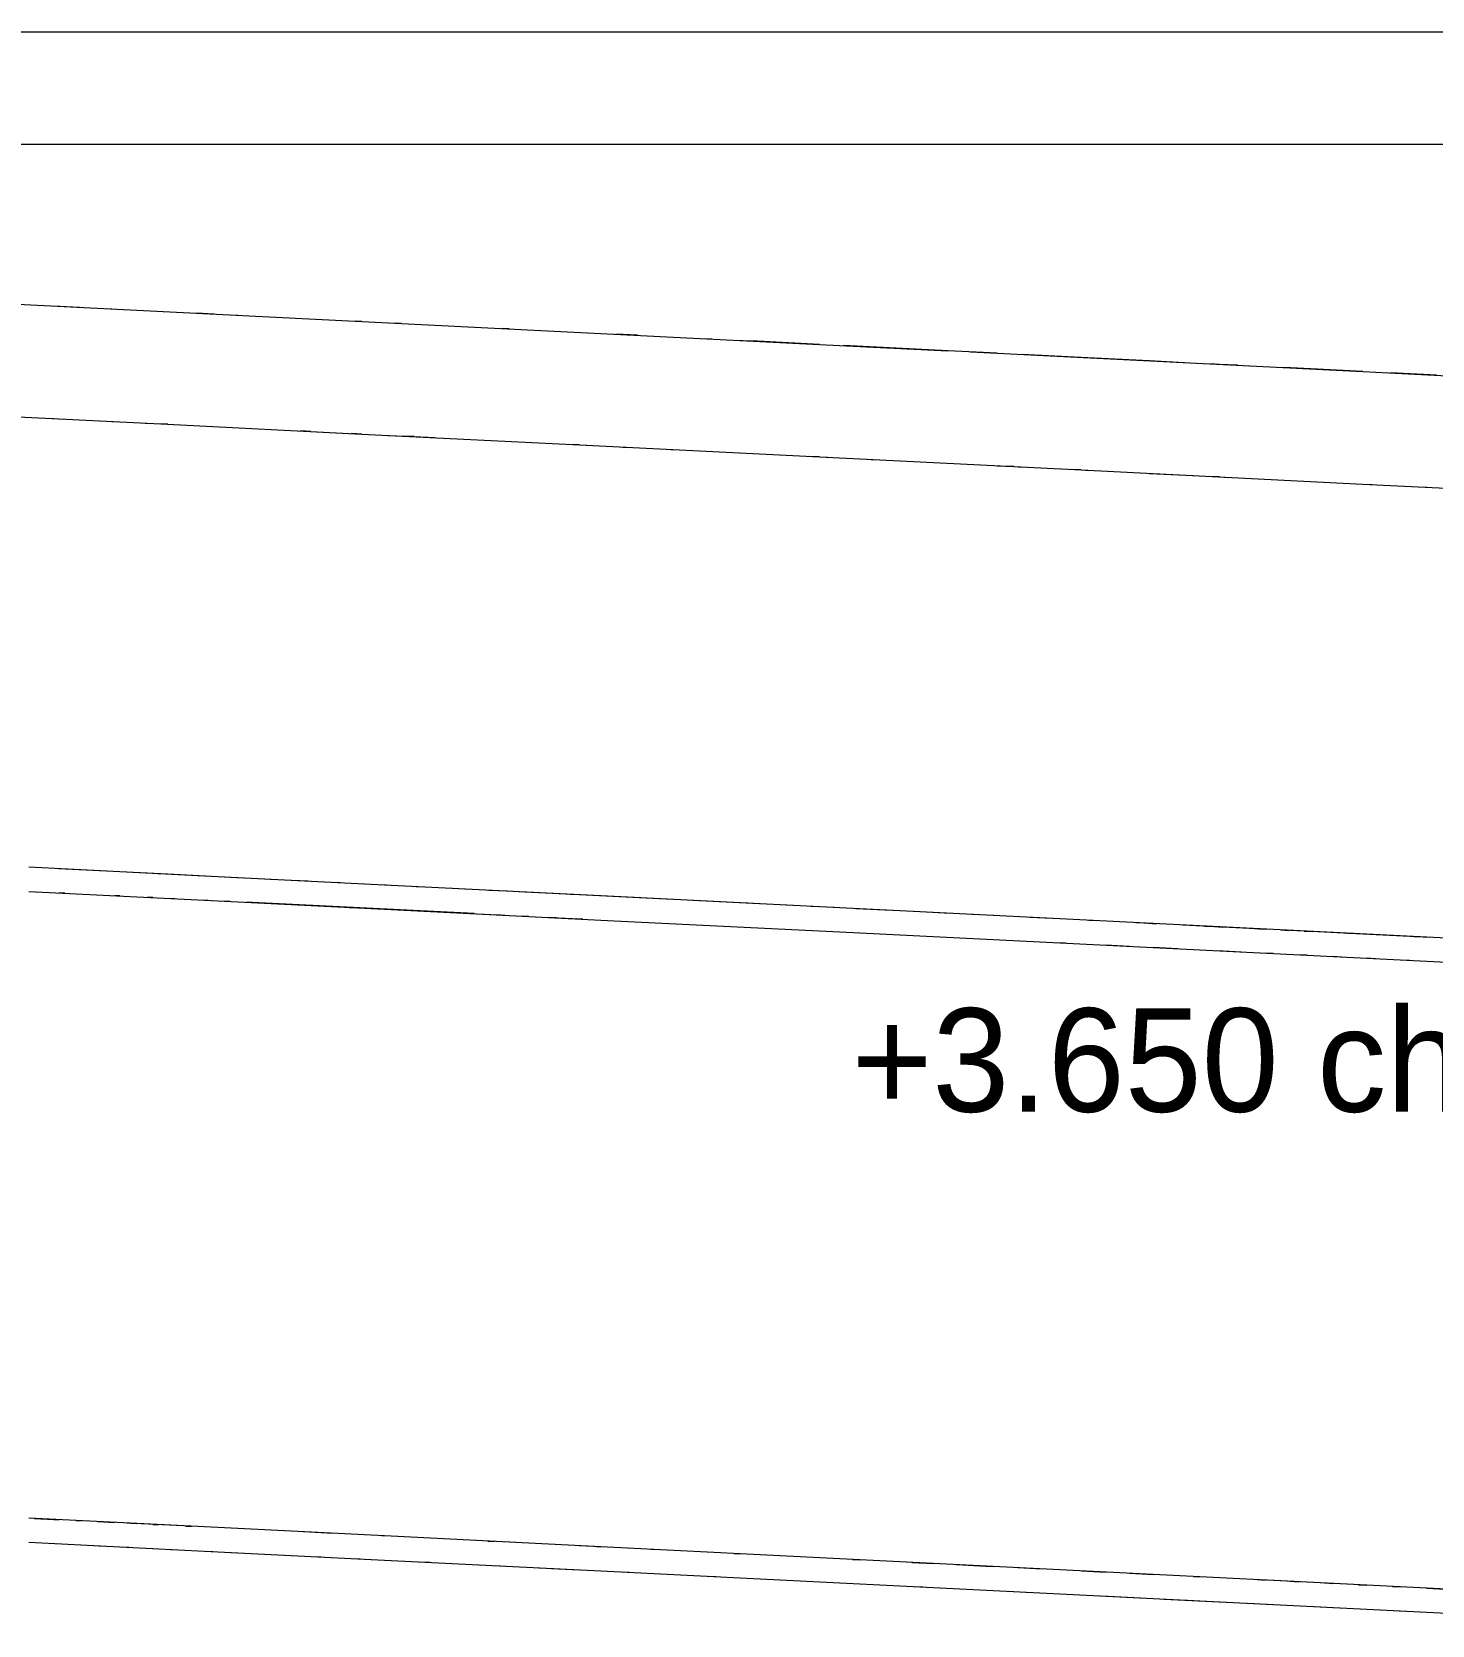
# Model space of a CAD drawing. Header units: metres. Extents: x 10 to 831, y 10 to 584.
# Drawn here: x 87.14 to 112.03, y 263.67 to 292 of the extents above; entities that cross this region are included whole.
import ezdxf
from ezdxf.enums import TextEntityAlignment as Align

# ---------------------------------------------------------------- set-up
doc = ezdxf.new("R2010")
doc.units = ezdxf.units.M
doc.layers.add('DIM', color=1, linetype='Continuous', lineweight=13)
doc.layers.add('VIS', color=8, linetype='Continuous', lineweight=13)

msp = doc.modelspace()

# ---------------------------------------------------------------- linework, layer by layer
at = {"layer": 'DIM'}
msp.add_line((78, 292), (302, 292), dxfattribs=at)
at = {"layer": 'VIS'}
for p, q in [((87.612, 290), (84.9068, 290)), ((92.0688, 290), (87.612, 290)), ((98.2012, 290), (92.0688, 290)), ((105.9044, 290), (98.2012, 290)), ((115.0468, 290), (105.9044, 290)), ((86.5256, 287.1736), (93.0052, 286.8496)), ((87.984, 287.1008), (87.5188, 287.124)), ((88.56, 287.072), (88.464, 287.0768)), ((90.376, 286.9812), (90.0668, 286.9968)), ((90.8, 286.96), (90.694, 286.9652)), ((93.004, 286.8496), (92.8908, 286.8556)), ((93.0052, 286.8496), (101.1444, 286.4428)), ((93.7032, 286.8148), (93.5864, 286.8208)), ((95.6228, 286.7188), (95.5004, 286.7248)), ((97.904, 286.6048), (97.5184, 286.624)), ((99.23, 286.5384), (99.0952, 286.5452)), ((99.6572, 286.5172), (100.04, 286.498)), ((100.04, 286.498), (99.9048, 286.5048)), ((101.144, 286.4428), (100.04, 286.498)), ((101.1444, 286.4428), (103.4252, 286.3288)), ((102.272, 286.3864), (101.5672, 286.4216)), ((101.878, 286.406), (102.0712, 286.3964)), ((103.424, 286.3288), (102.272, 286.3864)), ((104.3028, 286.2848), (103.424, 286.3288)), ((103.8276, 286.3088), (110.804, 285.96)), ((105.792, 286.2104), (104.7456, 286.2628)), ((107.012, 286.1496), (105.792, 286.2104)), ((107.634, 286.1184), (107.012, 286.1496)), ((108.256, 286.0872), (108.1004, 286.0948)), ((108.572, 286.0712), (108.256, 286.0872)), ((108.5792, 286.0712), (108.7756, 286.0612)), ((109.52, 286.024), (109.362, 286.032)), ((110.804, 285.96), (109.52, 286.024)), ((110.804, 285.96), (121.8188, 285.4092)), ((112.112, 285.8944), (111.2944, 285.9352)), ((86.5256, 285.1736), (89.5504, 285.0224)), ((87.426, 285.1288), (87.7052, 285.1148)), ((88.56, 285.072), (88.656, 285.0672)), ((89.152, 285.0424), (89.252, 285.0372)), ((89.552, 285.0224), (89.3692, 285.0316)), ((89.5504, 285.0224), (93.0052, 284.8496)), ((89.552, 285.0224), (89.6548, 285.0172)), ((91.8808, 284.906), (92.1, 284.8952)), ((92.1, 284.8952), (91.9144, 284.9044)), ((92.1, 284.8952), (93.004, 284.85)), ((93.004, 284.85), (92.8176, 284.8592)), ((93.004, 284.85), (93.1204, 284.844)), ((93.0052, 284.8496), (96.8756, 284.6564)), ((93.47, 284.8264), (93.936, 284.8032)), ((93.936, 284.8032), (93.7492, 284.8124)), ((93.936, 284.8032), (94.2932, 284.7852)), ((96.876, 284.6564), (96.6868, 284.6656)), ((96.8756, 284.6564), (101.1444, 284.4428)), ((96.876, 284.6564), (97.0044, 284.6496)), ((97.6468, 284.6176), (97.7756, 284.6112)), ((98.432, 284.5784), (98.564, 284.5716)), ((101.144, 284.4428), (100.9516, 284.4524)), ((101.144, 284.4428), (101.2848, 284.4356)), ((101.1444, 284.4428), (105.794, 284.2104)), ((101.99, 284.4004), (102.1308, 284.3936)), ((104.3028, 284.2848), (104.596, 284.2704)), ((104.596, 284.2704), (104.4024, 284.28)), ((104.596, 284.2704), (104.7456, 284.2628)), ((105.194, 284.2404), (105.792, 284.2104)), ((105.792, 284.2104), (105.5976, 284.22)), ((105.792, 284.2104), (105.9444, 284.2028)), ((105.794, 284.2104), (110.804, 283.96)), ((107.012, 284.1496), (107.7896, 284.1104)), ((108.256, 284.0872), (108.0608, 284.0968)), ((108.256, 284.0872), (108.414, 284.0792)), ((109.204, 284.04), (109.362, 284.032)), ((110.804, 283.96), (116.1532, 283.6924)), ((110.804, 283.96), (110.9676, 283.9516)), ((111.7852, 283.9108), (111.9484, 283.9024)), ((90.0884, 276.9956), (87.08, 277.146)), ((89.5504, 277.0224), (87.6176, 277.1192)), ((89.5504, 277.0224), (89.3708, 277.0316)), ((90.894, 276.9552), (89.5504, 277.0224)), ((93.5248, 276.8236), (90.0884, 276.9956)), ((91.4696, 276.9264), (91.1816, 276.9408)), ((92.0456, 276.8976), (91.7576, 276.912)), ((92.6212, 276.8688), (92.5252, 276.8736)), ((93.5248, 276.8236), (93.3516, 276.8324)), ((97.3744, 276.6312), (93.5248, 276.8236)), ((94.0804, 276.796), (93.9728, 276.8012)), ((94.9404, 276.7528), (94.6176, 276.7692)), ((87.08, 276.718), (90.0884, 276.5676)), ((87.7228, 276.686), (87.6248, 276.6908)), ((88.7016, 276.6368), (88.604, 276.642)), ((89.2892, 276.6076), (89.1912, 276.6124)), ((89.6808, 276.588), (89.5828, 276.5928)), ((90.0884, 276.5676), (93.5248, 276.3956)), ((90.268, 276.5584), (90.1704, 276.5636)), ((90.6596, 276.5392), (90.562, 276.544)), ((91.0512, 276.5196), (90.9536, 276.5244)), ((94.9996, 276.322), (91.0512, 276.5196)), ((95.5852, 276.7208), (95.2628, 276.7368)), ((95.8776, 276.706), (95.7112, 276.7144)), ((96.8756, 276.6564), (95.908, 276.7048)), ((96.8756, 276.6564), (96.7092, 276.6644)), ((98.5356, 276.5732), (96.8756, 276.6564)), ((97.3744, 276.6312), (96.8756, 276.6564)), ((101.6204, 276.4188), (97.3744, 276.6312)), ((100.1956, 276.4904), (98.8912, 276.5556)), ((99.8752, 276.5064), (99.7164, 276.514)), ((92.7812, 276.4328), (92.8912, 276.4276)), ((92.832, 276.4304), (93.5248, 276.3956)), ((93.5248, 276.3956), (97.3744, 276.2032)), ((95.046, 276.3196), (95.5452, 276.2948)), ((95.4836, 276.298), (95.3624, 276.304)), ((95.9672, 276.2736), (95.8464, 276.2796)), ((96.4512, 276.2496), (96.3304, 276.2556)), ((96.3764, 276.2532), (96.8756, 276.2284)), ((96.9352, 276.2252), (96.814, 276.2312)), ((97.3744, 276.2032), (101.6204, 275.9908)), ((100.67, 276.4664), (100.5516, 276.4724)), ((101.1444, 276.4428), (100.9856, 276.4508)), ((101.1444, 276.4428), (101.026, 276.4488)), ((101.4028, 276.43), (101.1444, 276.4428)), ((106.2452, 276.1876), (101.6204, 276.4188)), ((102.436, 276.3784), (101.79, 276.4104)), ((103.4692, 276.3264), (102.8236, 276.3588)), ((104.244, 276.2876), (103.8568, 276.3072)), ((105.2772, 276.236), (104.89, 276.2556)), ((106.0724, 276.1964), (105.9332, 276.2032)), ((101.6204, 275.9908), (106.2452, 275.7596)), ((111.2284, 275.9384), (106.2452, 276.1876)), ((107.1856, 276.1408), (106.768, 276.1616)), ((106.9856, 276.1508), (107.1332, 276.1432)), ((109.134, 276.0432), (107.6032, 276.12)), ((107.9972, 276.1), (108.144, 276.0928)), ((108.824, 276.0588), (108.1172, 276.094)), ((108.166, 276.0916), (108.3136, 276.0844)), ((108.878, 276.056), (109.0248, 276.0488)), ((109.3464, 276.0328), (109.494, 276.0252)), ((111.2284, 275.9384), (109.39, 276.0304)), ((110.804, 275.96), (109.5516, 276.0224)), ((109.7588, 276.012), (109.9056, 276.0048)), ((110.5272, 275.9736), (110.6744, 275.9664)), ((110.804, 275.96), (110.6628, 275.9668)), ((111.9928, 275.9004), (110.804, 275.96)), ((116.5488, 275.6724), (111.2284, 275.9384)), ((111.7076, 275.9148), (111.8552, 275.9072)), ((105.5176, 275.796), (105.3756, 275.8032)), ((106.6532, 275.7392), (106.2272, 275.7608)), ((106.2452, 275.7596), (111.2284, 275.5104)), ((107.5052, 275.6968), (107.0792, 275.718)), ((108.6408, 275.64), (108.2148, 275.6612)), ((109.2088, 275.6116), (109.0668, 275.6188)), ((109.8152, 275.5812), (109.6636, 275.5888)), ((110.4216, 275.5508), (110.27, 275.5584)), ((111.0276, 275.5208), (110.8764, 275.528)), ((111.2284, 275.5104), (116.5488, 275.2444)), ((111.634, 275.4904), (111.4824, 275.498)), ((90.0884, 265.4236), (87.08, 265.574)), ((87.184, 265.5688), (87.5268, 265.5516)), ((87.5268, 265.5516), (87.6248, 265.5468)), ((87.9184, 265.532), (88.0164, 265.5272)), ((88.31, 265.5124), (88.604, 265.498)), ((90.0884, 265.4236), (88.8328, 265.4864)), ((88.8976, 265.4832), (88.9956, 265.4784)), ((89.2892, 265.4636), (89.3872, 265.4588)), ((89.8764, 265.434), (89.9744, 265.4292)), ((93.5248, 265.2516), (90.0884, 265.4236)), ((92.4856, 265.3036), (91.966, 265.3296)), ((93.5248, 265.2516), (93.3516, 265.2604)), ((97.3744, 265.0592), (93.5248, 265.2516)), ((95.2416, 265.166), (95.3624, 265.16)), ((95.7112, 265.1424), (95.5452, 265.1508)), ((87.08, 265.146), (90.0884, 264.9956)), ((87.5664, 265.1216), (87.6616, 265.1168)), ((88.138, 265.0932), (88.3288, 265.0836)), ((88.3288, 265.0836), (88.4352, 265.0784)), ((88.7556, 265.0624), (88.8624, 265.0568)), ((89.1828, 265.0408), (89.2896, 265.0356)), ((89.6096, 265.0196), (89.7164, 265.014)), ((90.0884, 264.9956), (93.5248, 264.8236)), ((90.2504, 264.9876), (90.3572, 264.982)), ((90.6772, 264.966), (90.784, 264.9608)), ((92.172, 264.8912), (92.2788, 264.886)), ((97.3744, 265.0592), (96.8756, 265.0844)), ((97.1772, 265.0692), (97.298, 265.0632)), ((101.6204, 264.8468), (97.3744, 265.0592)), ((98.1448, 265.0208), (98.266, 265.0148)), ((99.618, 264.9472), (99.75, 264.9404)), ((92.8564, 264.8572), (92.9744, 264.8512)), ((93.5248, 264.8236), (97.3744, 264.6312)), ((94.034, 264.7984), (94.152, 264.7924)), ((94.0484, 264.7976), (94.2148, 264.7892)), ((95.3788, 264.7312), (95.5452, 264.7228)), ((96.1536, 264.6924), (96.2716, 264.6864)), ((96.3764, 264.6812), (96.8756, 264.6564)), ((97.3744, 264.6312), (101.6204, 264.4188)), ((97.63, 264.6184), (97.758, 264.612)), ((106.2452, 264.6156), (101.6204, 264.8468)), ((101.7264, 264.8416), (101.858, 264.8352)), ((102.7804, 264.7888), (103.1756, 264.7692)), ((103.5708, 264.7496), (104.0976, 264.7232)), ((104.0976, 264.7232), (104.2396, 264.716)), ((104.6656, 264.6948), (105.0916, 264.6736)), ((105.8016, 264.638), (106.2272, 264.6168)), ((111.2284, 264.3664), (106.2452, 264.6156)), ((106.6532, 264.5952), (107.0792, 264.574)), ((99.1688, 264.5416), (99.2972, 264.5352)), ((101.6204, 264.4188), (106.2452, 264.1876)), ((102.8396, 264.358), (102.978, 264.3512)), ((107.7892, 264.5384), (107.9312, 264.5316)), ((108.9248, 264.4816), (109.0668, 264.4748)), ((111.2284, 264.3664), (109.1068, 264.4728)), ((109.512, 264.4524), (109.6636, 264.4448)), ((110.1184, 264.422), (110.27, 264.4144)), ((110.7248, 264.3916), (110.8764, 264.384)), ((116.5488, 264.1004), (111.2284, 264.3664)), ((111.3308, 264.3616), (111.4824, 264.354)), ((111.9372, 264.3312), (112.392, 264.3084)), ((104.498, 264.2752), (104.9128, 264.2544)), ((106.1564, 264.192), (106.8476, 264.1576)), ((106.2452, 264.1876), (111.2284, 263.9384)), ((107.2684, 264.1364), (109.1068, 264.0448)), ((107.576, 264.1212), (108.0184, 264.0992)), ((108.7564, 264.062), (109.1992, 264.04)), ((109.9368, 264.0032), (110.3796, 263.9812)), ((111.1172, 263.944), (111.56, 263.922)), ((111.2284, 263.9384), (116.5488, 263.6724))]:
    msp.add_line(p, q, dxfattribs=at)

# ---------------------------------------------------------------- texts
at = {"layer": 'DIM'}
msp.add_text('+3.650 chandelier hoop', height=1.84, dxfattribs=at).set_placement((127.5, 272.8), align=Align.RIGHT)

doc.saveas('drawing.dxf')
